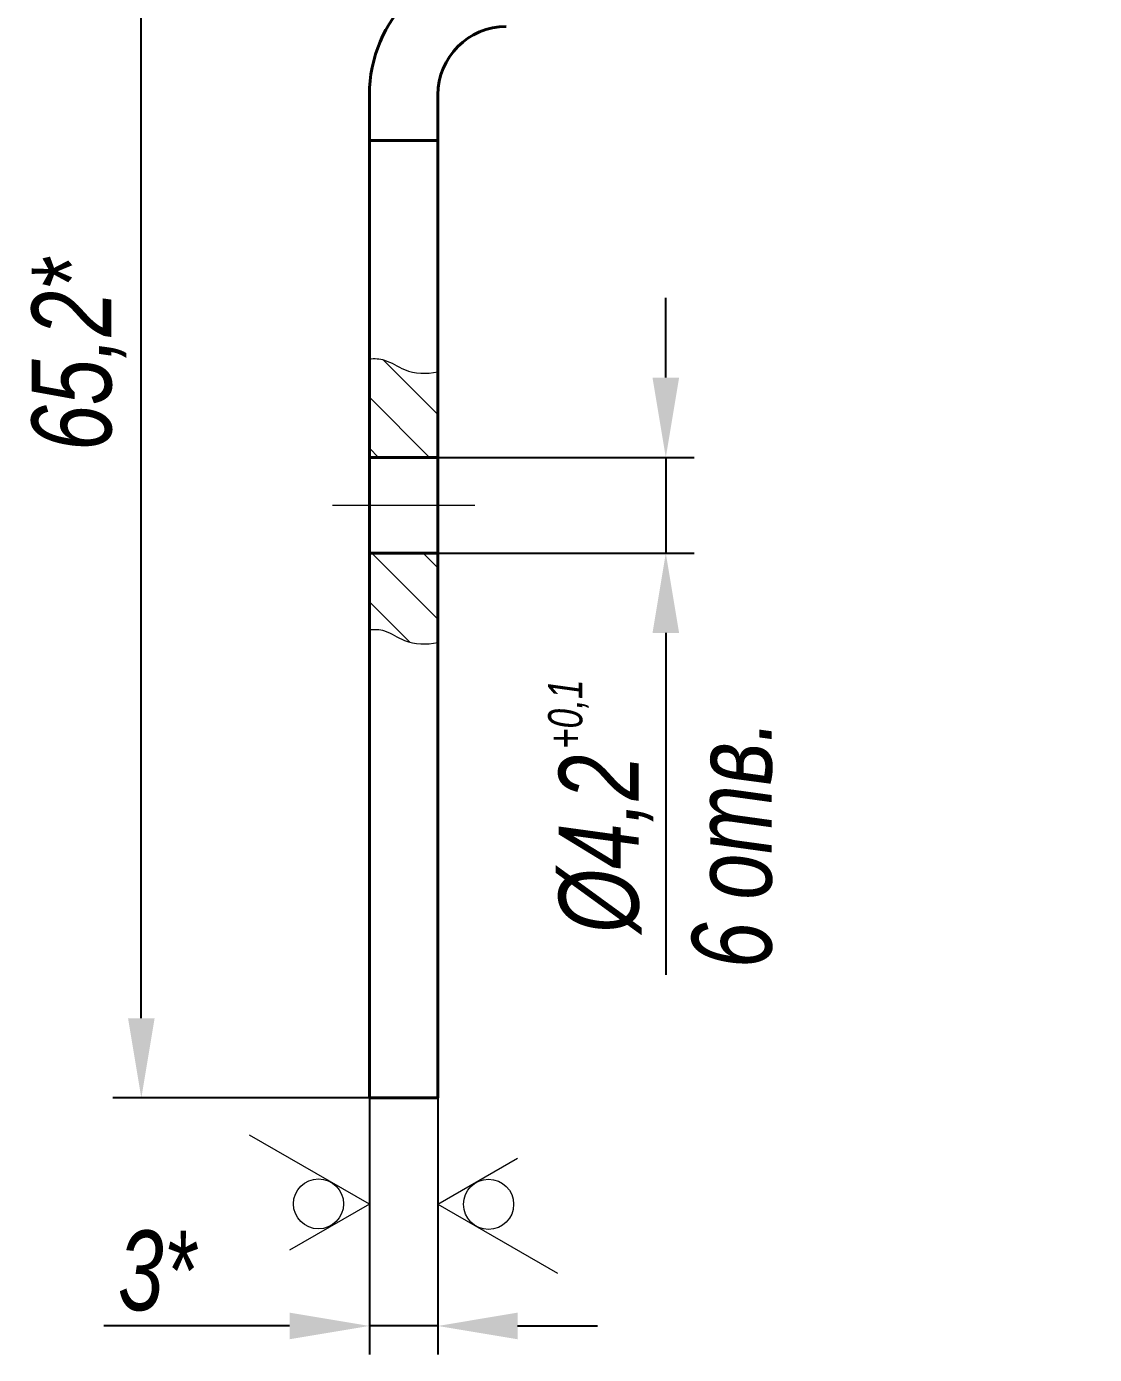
# Model space of a CAD drawing. Header units: millimetres. Extents: x 12064 to 35004, y -6103 to -2658.
# Drawn here: x 28699.6 to 28746.4, y -2950.4 to -2892.2 of the extents above; entities that cross this region are included whole.
import ezdxf

# ---------------------------------------------------------------- set-up
doc = ezdxf.new("R2010")
doc.units = ezdxf.units.MM
doc.linetypes.add('LT_03', pattern=[20.32, 12.7, -2.54, 2.54, -2.54])
for name, color, linetype, lineweight in [('Layer_02', 1, 'Continuous', 13), ('Layer_04', 7, 'Continuous', 40), ('Layer_09', 1, 'Continuous', 15), ('Layer_10', 6, 'Continuous', 15), ('Layer_11', 1, 'LT_03', 15)]:
    doc.layers.add(name, color=color, linetype=linetype, lineweight=lineweight)
doc.styles.add('Style_01', font='ARIALNI.TTF', dxfattribs={"width": 0.9, "height": 3.5})
doc.dimstyles.new('DimStyle_01', dxfattribs={"dimtxt": 3.5, "dimasz": 3.5, "dimexe": 1.25, "dimexo": 0, "dimtad": 1, "dimdec": 1, "dimtxsty": 'Style_01', "dimcen": 2.5, "dimazin": 3, "dimtfac": 1, "dimtdec": 1, "dimtmove": 0, "dimatfit": 3})

# ---------------------------------------------------------------- blocks, each defined once
blk = doc.blocks.new('*D1457')
at = {"layer": 'Defpoints', "color": 0, "ltscale": 0.5}
for p in [(28717.633, -2911.065), (28727.633, -2911.065), (28717.633, -2915.265)]:
    blk.add_point(p, dxfattribs=at)
at = {"layer": 'Layer_09', "color": 0, "lineweight": -2, "ltscale": 0.5}
for p, q in [((28727.633, -2907.565), (28727.633, -2904.065)), ((28717.633, -2911.065), (28728.883, -2911.065)), ((28727.633, -2911.065), (28727.633, -2915.265)), ((28717.633, -2915.265), (28728.883, -2915.265)), ((28727.633, -2918.765), (28727.633, -2933.766))]:
    blk.add_line(p, q, dxfattribs=at)
at = {"layer": 'Layer_09', "color": 0, "ltscale": 0.5}
for points in [[(28727.049, -2907.565), (28728.216, -2907.565), (28727.633, -2911.065)], [(28727.049, -2918.765), (28728.216, -2918.765), (28727.633, -2915.265)]]:
    blk.add_solid(points, dxfattribs=at)
at = {"layer": 'Layer_09', "color": 0, "ltscale": 0.5, "insert": (28727.633, -2928.015), "char_height": 3.5, "attachment_point": 5, "rotation": 90, "style": 'Style_01'}
blk.add_mtext('%%C4,2\\P6 отв.', dxfattribs=at)
blk = doc.blocks.new('*D1460')
at = {"layer": 'Defpoints', "color": 0, "ltscale": 0.5}
for p in [(28714.633, -2939.165), (28717.633, -2939.165), (28714.633, -2949.165)]:
    blk.add_point(p, dxfattribs=at)
at = {"layer": 'Layer_09', "color": 0, "lineweight": -2, "ltscale": 0.5}
for p, q in [((28714.633, -2939.165), (28714.633, -2950.415)), ((28717.633, -2939.165), (28717.633, -2950.415)), ((28711.133, -2949.165), (28702.996, -2949.165)), ((28717.633, -2949.165), (28714.633, -2949.165)), ((28721.133, -2949.165), (28724.633, -2949.165))]:
    blk.add_line(p, q, dxfattribs=at)
at = {"layer": 'Layer_09', "color": 0, "ltscale": 0.5}
for points in [[(28711.133, -2948.581), (28711.133, -2949.748), (28714.633, -2949.165)], [(28721.133, -2948.581), (28721.133, -2949.748), (28717.633, -2949.165)]]:
    blk.add_solid(points, dxfattribs=at)
at = {"layer": 'Layer_09', "color": 0, "ltscale": 0.5, "insert": (28705.314, -2946.753), "char_height": 3.5, "attachment_point": 5, "style": 'Style_01'}
blk.add_mtext('3*', dxfattribs=at)
blk = doc.blocks.new('*D1461')
at = {"layer": 'Defpoints', "color": 0, "ltscale": 0.5}
for p in [(28704.633, -2873.965), (28766.033, -2873.965), (28717.633, -2939.165)]:
    blk.add_point(p, dxfattribs=at)
at = {"layer": 'Layer_09', "color": 0, "lineweight": -2, "ltscale": 0.5}
for p, q in [((28766.033, -2873.965), (28703.383, -2873.965)), ((28704.633, -2935.665), (28704.633, -2877.465)), ((28717.633, -2939.165), (28703.383, -2939.165))]:
    blk.add_line(p, q, dxfattribs=at)
at = {"layer": 'Layer_09', "color": 0, "ltscale": 0.5}
for points in [[(28704.049, -2877.465), (28705.216, -2877.465), (28704.633, -2873.965)], [(28704.049, -2935.665), (28705.216, -2935.665), (28704.633, -2939.165)]]:
    blk.add_solid(points, dxfattribs=at)
at = {"layer": 'Layer_09', "color": 0, "ltscale": 0.5, "insert": (28701.897, -2906.565), "char_height": 3.5, "attachment_point": 5, "rotation": 90, "style": 'Style_01'}
blk.add_mtext('65,2*', dxfattribs=at)

msp = doc.modelspace()

# ---------------------------------------------------------------- hatches: boundary and pattern name
at = {"layer": 'Layer_10', "ltscale": 0.5}
h = msp.add_hatch(dxfattribs=at)
h.set_pattern_fill('ANSI31', color=256, scale=0.5, angle=90)
h.set_pattern_definition([(135, (25696.4055, -31321.092), (-1.122532015, -1.122532015), [])])
edge = h.paths.add_edge_path()
edge.add_line((28717.633, -2915.265), (28714.633, -2915.265))
edge.add_line((28714.633, -2915.265), (28714.633, -2918.62))
edge.add_spline(control_points=[(28714.633, -2918.62), (28714.859, -2918.594), (28715.39, -2918.62), (28716.315, -2919.282), (28717.126, -2919.28), (28717.633, -2919.191)], knot_values=[1.351004, 1.351004, 1.351004, 1.351004, 2.048308, 3.024006, 4.52873, 4.52873, 4.52873, 4.52873], degree=3, periodic=0)
edge.add_line((28717.633, -2919.191), (28717.633, -2915.265))
edge = h.paths.add_edge_path()
edge.add_spline(control_points=[(28717.633, -2907.315), (28717.126, -2907.404), (28716.315, -2907.406), (28715.39, -2906.744), (28714.859, -2906.718), (28714.633, -2906.744)], knot_values=[1.351004, 1.351004, 1.351004, 1.351004, 2.855729, 3.831427, 4.52873, 4.52873, 4.52873, 4.52873], degree=3, periodic=0)
edge.add_line((28714.633, -2906.744), (28714.633, -2911.065))
edge.add_line((28714.633, -2911.065), (28717.633, -2911.065))
edge.add_line((28717.633, -2911.065), (28717.633, -2907.315))
edge = h.paths.add_edge_path()
edge.add_line((28763.033, -2880.815), (28763.033, -2883.241))
edge.add_spline(control_points=[(28763.033, -2883.241), (28763.215, -2883.256), (28763.751, -2883.372), (28764.667, -2884.065), (28765.534, -2884.09), (28766.033, -2884.033)], knot_values=[2.663827, 2.663827, 2.663827, 2.663827, 3.247879, 4.409339, 5.876411, 5.876411, 5.876411, 5.876411], degree=3, periodic=0)
edge.add_line((28766.033, -2884.033), (28766.033, -2880.815))
edge.add_line((28766.033, -2880.815), (28763.033, -2880.815))
h.paths.add_polyline_path([(28763.033, -2877.515), (28766.033, -2877.515), (28766.033, -2873.965), (28763.033, -2873.965)])

# ---------------------------------------------------------------- linework, layer by layer
at = {"layer": 'Layer_04'}
for p, q in [((28714.633, -2895.165), (28714.633, -2897.165)), ((28717.633, -2895.165), (28717.633, -2897.165)), ((28714.633, -2897.165), (28714.633, -2939.165)), ((28714.633, -2897.165), (28717.633, -2897.165)), ((28717.633, -2897.165), (28717.633, -2939.165)), ((28714.633, -2939.165), (28717.633, -2939.165))]:
    msp.add_line(p, q, dxfattribs=at)
at = {"layer": 'Layer_04', "ltscale": 0.5}
for p, q in [((28714.633, -2911.065), (28717.633, -2911.065)), ((28714.633, -2915.265), (28717.633, -2915.265))]:
    msp.add_line(p, q, dxfattribs=at)
at = {"layer": 'Layer_04'}
for radius in [6, 3]:
    msp.add_arc((28720.633, -2895.165), radius, 90, 180, dxfattribs=at)
at = {"layer": 'Layer_10', "color": 1, "lineweight": 13, "ltscale": 0.303109}
for p, q in [((28714.633, -2943.82), (28709.383, -2940.789)), ((28717.633, -2943.82), (28722.883, -2946.851))]:
    msp.add_line(p, q, dxfattribs=at)
at = {"layer": 'Layer_10', "color": 1, "lineweight": 13, "ltscale": 0.141451}
for p, q in [((28717.633, -2943.82), (28721.133, -2941.799)), ((28714.633, -2943.82), (28711.133, -2945.841))]:
    msp.add_line(p, q, dxfattribs=at)
at = {"layer": 'Layer_10', "color": 1, "lineweight": 13}
for centre in [(28712.403, -2943.811), (28719.862, -2943.829)]:
    msp.add_circle(centre, 1.098, dxfattribs=at)
at = {"layer": 'Layer_10', "ltscale": 0.5}
for points in [[(28714.633, -2906.744), (28714.859, -2906.718), (28715.39, -2906.744), (28716.315, -2907.406), (28717.126, -2907.404), (28717.633, -2907.315)], [(28714.633, -2918.62), (28714.859, -2918.594), (28715.39, -2918.62), (28716.315, -2919.282), (28717.126, -2919.28), (28717.633, -2919.191)]]:
    msp.add_open_spline(points, degree=3, knots=[1.351004, 1.351004, 1.351004, 1.351004, 2.048308, 3.024006, 4.52873, 4.52873, 4.52873, 4.52873], dxfattribs=at)
at = {"layer": 'Layer_11', "ltscale": 0.5}
msp.add_line((28713.009, -2913.165), (28719.256, -2913.165), dxfattribs=at)

# ---------------------------------------------------------------- texts
at = {"layer": 'Layer_02', "style": 'Style_01', "width": 0.9}
msp.add_text('+0,1', height=1.5, rotation=90, dxfattribs=at).set_placement((28723.973, -2923.858))

# ---------------------------------------------------------------- dimensions: what is measured, and where the dimension line sits
at = {"layer": 'Layer_09', "ltscale": 0.5}
for base, p2, angle, picture, middle in [((28704.633, -2873.965), (28766.033, -2873.965), 90, '*D1461', (28701.897, -2906.565)), ((28714.633, -2949.165), (28714.633, -2939.165), 180, '*D1460', (28705.314, -2946.753))]:
    dim = msp.add_linear_dim(base=base, p1=(28717.633, -2939.165), p2=p2, angle=angle, text='<>*', dimstyle='DimStyle_01', dxfattribs=at)
    dim.commit()
    dim.dimension.update_dxf_attribs({"geometry": picture, "text_midpoint": middle})
dim = msp.add_linear_dim(base=(28727.633, -2911.065), p1=(28717.633, -2915.265), p2=(28717.633, -2911.065), angle=90, text='%%C<>\\X6 отв.', dimstyle='DimStyle_01', dxfattribs=at)
dim.commit()
dim.dimension.update_dxf_attribs({"geometry": '*D1457', "text_midpoint": (28727.633, -2928.015), "dimtype": 160})

doc.saveas('drawing.dxf')
